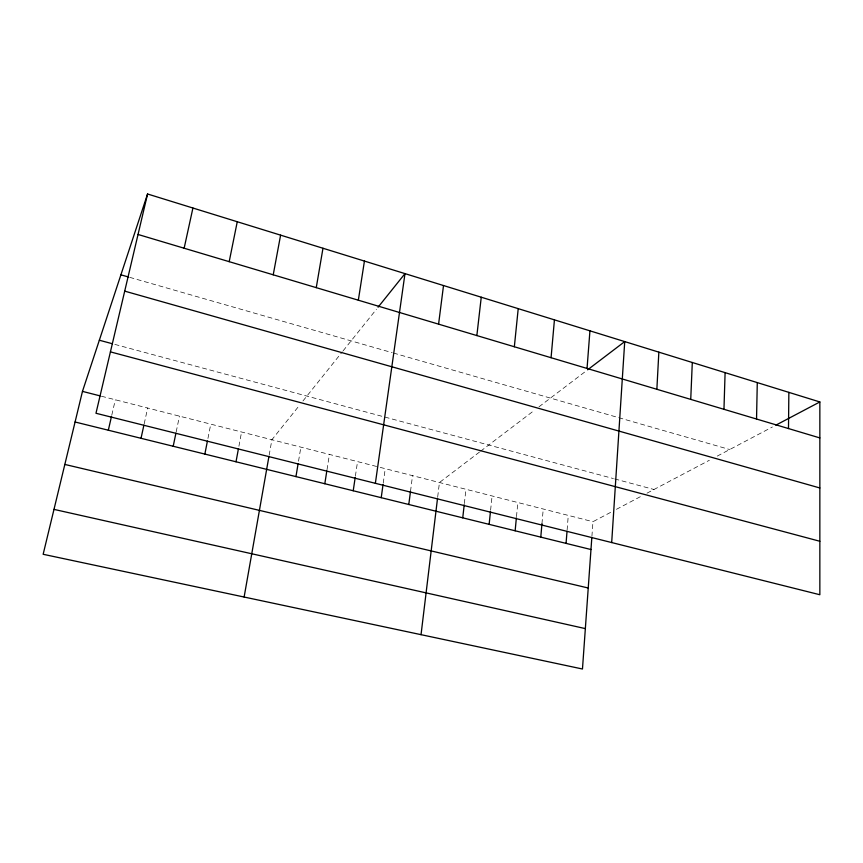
<?xml version="1.0" encoding="UTF-8"?>
<svg xmlns="http://www.w3.org/2000/svg" width="863" height="863" viewBox="0 0 863 863"><rect width="100%" height="100%" fill="white"/><g stroke="black" fill="none" stroke-linecap="round" stroke-linejoin="round"><path stroke-width="0.65" stroke-dasharray="4.32 3.24" d="M591.921 536.279L592.957 521.705L611.824 511.748M567.11 530.055L568.275 515.405M541.953 523.744L543.237 509.008M516.495 516.657L517.843 502.525M490.605 510.152L492.083 495.955M464.348 503.561L465.955 489.278M437.703 496.861L439.44 482.514L479.612 451.964M410.497 491.381L412.536 475.642M383.226 483.183L385.243 468.674M355.383 476.182L357.541 461.608M327.012 469.72L329.418 454.423M298.522 461.23L300.874 447.142M269.17 455.189L271.888 439.742L299.839 404.866M238.911 446.247L241.575 431.996M207.94 438.458L210.766 424.132M176.192 431.856L179.461 416.139M144.197 423.819L147.659 408.026M111.823 414.995L115.329 399.774M302.967 400.961L342.309 351.845M343.107 350.853L376.451 309.245M480.626 451.187L533.787 410.756M538.997 406.797L585.513 371.424M616.419 509.321L642.363 495.632M647.013 493.172L709.343 460.281M717.261 456.096L772.385 427.002M101.424 396.225L378.943 467.066M380.205 467.39L592.957 521.705M114.833 344.391L613.42 478.577M614.693 478.922L653.992 489.494M129.73 277.347L392.18 352.665M393.442 353.032L729.699 449.537"/><path stroke-width="1.29" d="M819.85 401.953L819.85 594.736L95.976 413.269L147.562 193.992L819.85 401.953L775.848 425.168M788.491 428.566L788.858 392.363M756.538 419.03L757.283 382.6M723.96 409.299L725.103 372.643M690.734 399.396L692.299 362.492M656.862 389.278L658.847 352.147M611.684 542.557L624.726 341.597L587.627 369.806M591.824 537.606L582.471 669.008L43.15 554.283L82.47 391.381L147.562 193.992M587.045 368.447L589.936 330.831M566.063 543.377L567.013 531.392M540.788 537.131L541.953 523.744M551.069 357.714L554.434 319.849M515.146 530.788L516.365 517.94M514.348 346.753L518.221 308.641M489.138 524.359L490.475 511.446M462.741 517.832L464.208 504.855M476.861 335.578L481.252 297.206M421.036 634.672L437.552 498.167M438.587 324.154L443.517 285.534M408.792 504.499L410.497 491.381M381.219 497.681L383.043 484.499M375.373 483.312L404.984 273.625L378.08 307.206M353.226 490.756L355.189 477.509M358.339 300.205L364.434 261.079M324.812 483.733L326.807 470.993M295.955 476.603L298.091 463.787M316.257 287.649L322.978 248.253M244.121 597.034L268.932 456.484M236.009 461.781L238.425 448.836M273.226 274.812L280.604 235.146M204.855 454.078L207.422 441.058M229.191 261.672L237.26 221.737M173.204 446.257L175.923 433.161M141.025 438.296L143.905 425.135M184.143 248.231L192.924 208.026M108.328 430.216L111.532 416.257M53.981 509.386L585.341 628.609M64.833 464.434L588.242 588.005M75.081 421.996L590.982 549.537M82.47 391.381L100.162 395.901M110.421 351.877L819.85 541.263M99.342 340.227L112.255 343.701M124.714 291.133L819.85 487.973M120.906 274.822L128.468 276.991M138.037 234.466L819.85 437.919"/></g></svg>
